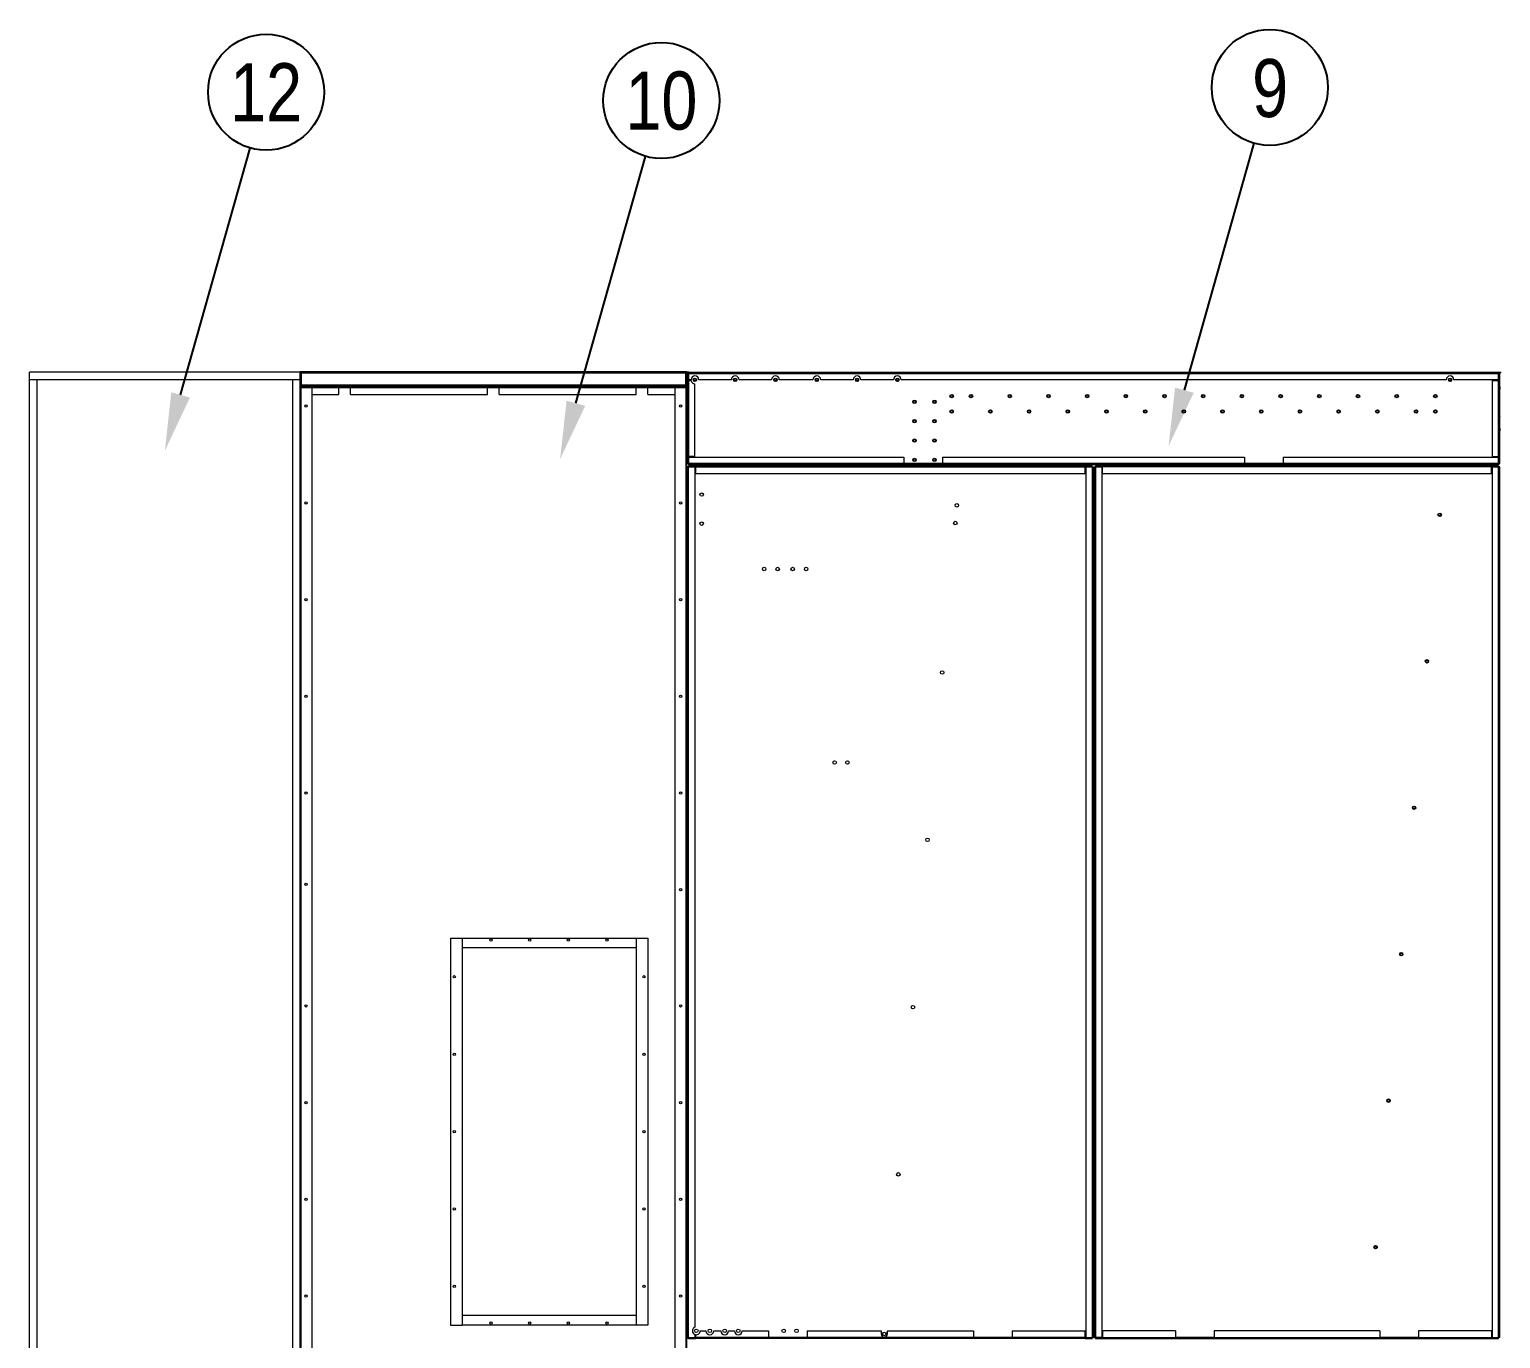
# Model space of a CAD drawing. Header units: millimetres. Extents: x -662982 to 31426, y -140792 to 22681.
# Drawn here: x 10912 to 14714, y 9989 to 13373 of the extents above; entities that cross this region are included whole.
import ezdxf
from ezdxf.enums import TextEntityAlignment as Align

# ---------------------------------------------------------------- set-up
doc = ezdxf.new("R2010")
doc.units = ezdxf.units.MM
doc.linetypes.add('HIDDEN', pattern=[0.375, 0.25, -0.125])
for name, color, linetype in [('냉각탑_dim', 1, 'Continuous'), ('냉각탑_text', 3, 'Continuous'), ('숨은선', 5, 'HIDDEN')]:
    doc.layers.add(name, color=color, linetype=linetype)
doc.styles.get("Standard").update_dxf_attribs({"font": 'arial.ttf'})

# ---------------------------------------------------------------- blocks, each defined once
blk = doc.blocks.new('A$C42073BE0')
for p, q in [((0, 998), (0, 0)), ((0, 998), (36, 998)), ((36, 998), (36, 0)), ((0, 0), (36, 0))]:
    blk.add_line(p, q)
at = {"layer": '숨은선', "ltscale": 4}
for p, q in [((1.6, 996.4), (34.4, 996.4)), ((1.6, 996.4), (1.6, 0)), ((34.4, 996.4), (34.4, 0)), ((1.6, 1.6), (34.4, 1.6))]:
    blk.add_line(p, q, dxfattribs=at)
blk = doc.blocks.new('1')
at = {"lineweight": 20}
for p, q in [((11612.3, 12487.4), (10912.3, 12487.4)), ((10912.3, 9487.4), (10912.3, 12487.4)), ((11612.3, 12467.4), (10912.3, 12467.4)), ((10932.3, 9507.4), (10932.3, 12467.4)), ((11592.3, 12467.4), (11592.3, 9507.4)), ((11612.3, 12449.4), (11612.3, 9549.4)), ((11612.3, 12449.4), (12610.3, 12449.4)), ((12610.3, 12449.4), (12610.3, 9549.4)), ((12000.3, 11024.4), (12000.3, 10024.4)), ((12000.3, 11024.4), (12510.3, 11024.4)), ((12030.3, 11024.4), (12030.3, 10024.4)), ((12480.3, 10999.4), (12030.3, 10999.4)), ((12480.3, 11024.4), (12480.3, 10024.4)), ((12510.3, 11024.4), (12510.3, 10024.4)), ((12480.3, 10049.4), (12030.3, 10049.4)), ((12000.3, 10024.4), (12030.3, 10024.4)), ((12480.3, 10024.4), (12030.3, 10024.4)), ((12510.3, 10024.4), (12480.3, 10024.4))]:
    blk.add_line(p, q, dxfattribs=at)
at = {"color": 0, "lineweight": 20}
for p, q in [((12612.3, 12487.4), (11612.3, 12487.4)), ((11612.3, 9487.4), (11612.3, 12487.4)), ((12615.9, 12487.4), (12612.3, 12487.4))]:
    blk.add_line(p, q, dxfattribs=at)
at = {"color": 7, "lineweight": 20, "ltscale": 0.001111}
for p, q in [((12614.3, 12483.9), (12612.3, 12483.9)), ((14712.3, 12483.9), (14710.3, 12483.9)), ((12615.8, 12467.4), (12615.8, 12465.4)), ((14712.3, 12448.5), (14714.3, 12448.5)), ((14712.3, 12445.4), (14714.3, 12445.4)), ((12612.3, 12250.9), (12614.3, 12250.9)), ((12615.8, 12269.4), (12615.8, 12267.4)), ((13161.8, 12247.4), (13161.8, 12245.4)), ((13173.3, 12247.4), (13173.3, 12245.4)), ((13176.8, 12245.4), (13176.8, 12247.4)), ((13178.8, 12245.4), (13178.8, 12247.4)), ((13180.3, 12247.4), (13180.3, 12245.4)), ((13276.3, 12247.4), (13276.3, 12245.4)), ((13278.3, 12245.4), (13278.3, 12247.4)), ((13280.3, 12245.4), (13280.3, 12247.4)), ((13325.3, 12245.4), (13325.3, 12247.4)), ((13327.3, 12245.4), (13327.3, 12247.4)), ((13329.3, 12247.4), (13329.3, 12245.4)), ((13331.3, 12247.4), (13331.3, 12245.4)), ((14557.3, 12247.4), (14557.3, 12245.4)), ((14559.3, 12245.4), (14559.3, 12247.4)), ((14710.3, 12250.9), (14712.3, 12250.9)), ((13662.3, 12241.4), (13664.3, 12241.4)), ((13662.3, 12214.9), (13664.3, 12214.9)), ((13662.3, 12211.4), (13664.3, 12211.4)), ((13664.3, 12193.4), (13662.3, 12193.4))]:
    blk.add_line(p, q, dxfattribs=at)
at = {"color": 7, "lineweight": 20, "ltscale": 0.010278}
for p, q in [((12612.3, 12483.9), (12612.3, 12465.4)), ((12614.3, 12465.4), (12614.3, 12483.9)), ((14708.8, 12465.4), (14708.8, 12483.9)), ((14710.3, 12483.9), (14710.3, 12465.4)), ((14712.3, 12465.4), (14712.3, 12483.9)), ((12612.3, 12269.4), (12612.3, 12250.9)), ((12614.3, 12250.9), (12614.3, 12269.4)), ((12633.9, 12245.4), (12615.4, 12245.4)), ((12615.4, 12243.8), (12633.9, 12243.8)), ((13659.2, 12245.4), (13640.7, 12245.4)), ((13640.7, 12243.8), (13659.2, 12243.8)), ((13685.9, 12245.4), (13667.4, 12245.4)), ((13667.4, 12243.8), (13685.9, 12243.8)), ((14709.2, 12245.4), (14690.7, 12245.4)), ((14690.7, 12243.8), (14709.2, 12243.8)), ((14708.8, 12250.9), (14708.8, 12269.4)), ((14710.3, 12269.4), (14710.3, 12250.9)), ((14712.3, 12250.9), (14712.3, 12269.4)), ((12615.4, 12242.3), (12633.9, 12242.3)), ((13640.7, 12242.3), (13659.2, 12242.3)), ((13667.4, 12242.3), (13685.9, 12242.3)), ((14690.7, 12242.3), (14709.2, 12242.3)), ((12633.9, 9991), (12615.4, 9991)), ((12615.4, 9989.4), (12633.9, 9989.4)), ((13659.2, 9991), (13640.7, 9991)), ((13640.7, 9989.4), (13659.2, 9989.4)), ((13685.9, 9991), (13667.4, 9991)), ((13667.4, 9989.4), (13685.9, 9989.4)), ((14709.2, 9991), (14690.7, 9991)), ((14690.7, 9989.4), (14709.2, 9989.4))]:
    blk.add_line(p, q, dxfattribs=at)
at = {"color": 7, "lineweight": 20, "ltscale": 0.000833333}
for p, q in [((12615.8, 12483.9), (12614.3, 12483.9)), ((14708.8, 12483.9), (14710.3, 12483.9)), ((12615.8, 12250.9), (12614.3, 12250.9)), ((12615.4, 12242.3), (12615.4, 12243.8)), ((13659.2, 12242.3), (13659.2, 12243.8)), ((13667.4, 12242.3), (13667.4, 12243.8)), ((14708.8, 12250.9), (14710.3, 12250.9)), ((14709.2, 12242.3), (14709.2, 12243.8)), ((12615.4, 9992.5), (12615.4, 9991)), ((13659.2, 9992.5), (13659.2, 9991)), ((13667.4, 9992.5), (13667.4, 9991)), ((14709.2, 9992.5), (14709.2, 9991))]:
    blk.add_line(p, q, dxfattribs=at)
at = {"color": 7, "lineweight": 20}
for p, q in [((12615.8, 12487.4), (14708.8, 12487.4)), ((12615.8, 12483.9), (14708.8, 12483.9)), ((14573.8, 12467.4), (13165.3, 12467.4)), ((14708.8, 12247.4), (12615.8, 12247.4)), ((12633.9, 12245.4), (13640.7, 12245.4)), ((14690.7, 12245.4), (13685.9, 12245.4)), ((12612.3, 9992.5), (12612.3, 12242.3)), ((12615.4, 9992.5), (12615.4, 12242.3)), ((12632.3, 12242.3), (12632.3, 10018.8)), ((12633.9, 12242.3), (13640.7, 12242.3)), ((12633.9, 12225.4), (13640.7, 12225.4)), ((13642.3, 12242.3), (13642.3, 9992.5)), ((13659.2, 12242.3), (13659.2, 9992.5)), ((13662.3, 12242.3), (13662.3, 9992.5)), ((13664.3, 12242.3), (13664.3, 9992.5)), ((13667.4, 12242.3), (13667.4, 9992.5)), ((13684.3, 9992.5), (13684.3, 12242.3)), ((14690.7, 12242.3), (13685.9, 12242.3)), ((13685.9, 12225.4), (14690.7, 12225.4)), ((14692.3, 12242.3), (14692.3, 9992.5)), ((14709.2, 9992.5), (14709.2, 12242.3)), ((14712.3, 9992.5), (14712.3, 12242.3)), ((13640.7, 9989.4), (12633.9, 9989.4)), ((13685.9, 9989.4), (14690.7, 9989.4))]:
    blk.add_line(p, q, dxfattribs=at)
at = {"color": 7, "lineweight": 20, "ltscale": 0.001944}
for p, q in [((12615.8, 12483.9), (12615.8, 12487.4)), ((14708.8, 12483.9), (14708.8, 12487.4)), ((12612.3, 12465.4), (12615.8, 12465.4)), ((14712.3, 12465.4), (14708.8, 12465.4)), ((12612.3, 12269.4), (12615.8, 12269.4)), ((12615.8, 12250.9), (12615.8, 12247.4)), ((14712.3, 12269.4), (14708.8, 12269.4)), ((14708.8, 12250.9), (14708.8, 12247.4))]:
    blk.add_line(p, q, dxfattribs=at)
at = {"color": 7, "lineweight": 20, "ltscale": 0.009167}
for p, q in [((12615.8, 12483.9), (12615.8, 12467.4)), ((14708.8, 12467.4), (14708.8, 12483.9)), ((14692.3, 12465.4), (14708.8, 12465.4)), ((12632.3, 12269.4), (12615.8, 12269.4)), ((12615.8, 12267.4), (12615.8, 12250.9)), ((13172.3, 12267.4), (13172.3, 12250.9)), ((13272.3, 12267.4), (13272.3, 12250.9)), ((14052.3, 12267.4), (14052.3, 12250.9)), ((14152.3, 12267.4), (14152.3, 12250.9)), ((14692.3, 12269.4), (14708.8, 12269.4)), ((14708.8, 12250.9), (14708.8, 12267.4))]:
    blk.add_line(p, q, dxfattribs=at)
at = {"color": 7, "lineweight": 20, "ltscale": 0.003944}
blk.add_line((14708.8, 12487.4), (14715.9, 12487.4), dxfattribs=at)
at = {"color": 7, "lineweight": 20, "ltscale": 0.003056}
blk.add_line((14708.8, 12484.3), (14714.3, 12484.3), dxfattribs=at)
at = {"color": 5, "lineweight": 20}
for p, q in [((11642.3, 12449.4), (11642.3, 9549.4)), ((11712.3, 12429.4), (11712.3, 12449.4)), ((11712.3, 12447.8), (11742.3, 12447.8)), ((11742.3, 12429.4), (11742.3, 12449.4)), ((12096.3, 12429.4), (12096.3, 12449.4)), ((12096.3, 12447.8), (12126.3, 12447.8)), ((12126.3, 12429.4), (12126.3, 12449.4)), ((12480.3, 12429.4), (12480.3, 12449.4)), ((12480.3, 12447.8), (12510.3, 12447.8)), ((12510.3, 12429.4), (12510.3, 12449.4)), ((12580.3, 12449.4), (12580.3, 9549.4)), ((11642.3, 12429.4), (11712.3, 12429.4)), ((11742.3, 12429.4), (12096.3, 12429.4)), ((12126.3, 12429.4), (12480.3, 12429.4)), ((12510.3, 12429.4), (12580.3, 12429.4))]:
    blk.add_line(p, q, dxfattribs=at)
at = {"color": 7, "lineweight": 20, "ltscale": 0.108889}
for p, q in [((12612.3, 12465.4), (12612.3, 12269.4)), ((12615.8, 12465.4), (12615.8, 12269.4)), ((14692.3, 12465.4), (14692.3, 12269.4)), ((14708.8, 12269.4), (14708.8, 12465.4)), ((14712.3, 12269.4), (14712.3, 12465.4))]:
    blk.add_line(p, q, dxfattribs=at)
at = {"color": 7, "lineweight": 20, "ltscale": 0.003611}
blk.add_line((12622.3, 12467.4), (12615.8, 12467.4), dxfattribs=at)
at = {"color": 7, "lineweight": 20, "ltscale": 0.003723}
blk.add_line((12615.8, 12465.4), (12622.5, 12465.4), dxfattribs=at)
at = {"color": 7, "lineweight": 20, "ltscale": 0.104444}
blk.add_line((12632.3, 12269.4), (12632.3, 12457.4), dxfattribs=at)
at = {"color": 7, "lineweight": 20, "ltscale": 0.046667}
for p, q in [((12726.3, 12467.4), (12642.3, 12467.4)), ((12830.3, 12467.4), (12746.3, 12467.4)), ((13041.3, 12467.4), (12957.3, 12467.4)), ((13145.3, 12467.4), (13061.3, 12467.4))]:
    blk.add_line(p, q, dxfattribs=at)
at = {"color": 7, "lineweight": 20, "ltscale": 0.048333}
blk.add_line((12937.3, 12467.4), (12850.3, 12467.4), dxfattribs=at)
at = {"color": 7, "lineweight": 20, "ltscale": 0.063889}
blk.add_line((14708.8, 12467.4), (14593.8, 12467.4), dxfattribs=at)
at = {"color": 7, "lineweight": 20, "ltscale": 0.001373}
for p, q in [((14712.3, 12373.2), (14714.3, 12374.7)), ((14714.3, 12341.4), (14712.3, 12340)), ((14714.3, 12337.6), (14712.3, 12336.1))]:
    blk.add_line(p, q, dxfattribs=at)
at = {"color": 7, "lineweight": 20, "ltscale": 0.000888889}
for p, q in [((12615.4, 12245.4), (12615.4, 12243.8)), ((13659.2, 12243.8), (13659.2, 12245.4)), ((13667.4, 12245.4), (13667.4, 12243.8)), ((14709.2, 12243.8), (14709.2, 12245.4)), ((13640.7, 12242.3), (13642.3, 12242.3)), ((12615.4, 9991), (12615.4, 9989.4)), ((12633.9, 9992.5), (12632.3, 9992.5)), ((13642.3, 9992.5), (13640.7, 9992.5)), ((13659.2, 9989.4), (13659.2, 9991)), ((13667.4, 9991), (13667.4, 9989.4)), ((13685.9, 9992.5), (13684.3, 9992.5)), ((14692.3, 9992.5), (14690.7, 9992.5)), ((14709.2, 9989.4), (14709.2, 9991))]:
    blk.add_line(p, q, dxfattribs=at)
at = {"color": 7, "lineweight": 20, "ltscale": 0.309167}
for p, q in [((12615.8, 12267.4), (13172.3, 12267.4)), ((13172.3, 12250.9), (12615.8, 12250.9)), ((14152.3, 12267.4), (14708.8, 12267.4)), ((14708.8, 12250.9), (14152.3, 12250.9))]:
    blk.add_line(p, q, dxfattribs=at)
at = {"color": 7, "lineweight": 20, "ltscale": 0.001722}
for p, q in [((12633.9, 12242.3), (12633.9, 12245.4)), ((13640.7, 12242.3), (13640.7, 12245.4)), ((13685.9, 12245.4), (13685.9, 12242.3)), ((14690.7, 12245.4), (14690.7, 12242.3)), ((12615.4, 12242.3), (12612.3, 12242.3)), ((13659.2, 12242.3), (13662.3, 12242.3)), ((13664.3, 12242.3), (13667.4, 12242.3)), ((14712.3, 12242.3), (14709.2, 12242.3)), ((12615.4, 9992.5), (12612.3, 9992.5)), ((12633.9, 9992.5), (12633.9, 9989.4)), ((13640.7, 9992.5), (13640.7, 9989.4)), ((13659.2, 9992.5), (13662.3, 9992.5)), ((13664.3, 9992.5), (13667.4, 9992.5)), ((13685.9, 9989.4), (13685.9, 9992.5)), ((14690.7, 9989.4), (14690.7, 9992.5)), ((14712.3, 9992.5), (14709.2, 9992.5))]:
    blk.add_line(p, q, dxfattribs=at)
at = {"color": 7, "lineweight": 20, "ltscale": 0.055556}
for p, q in [((13272.3, 12250.9), (13172.3, 12250.9)), ((13272.3, 12250.9), (13172.3, 12250.9)), ((14152.3, 12250.9), (14052.3, 12250.9)), ((14152.3, 12250.9), (14052.3, 12250.9)), ((12922.3, 9992.5), (12822.3, 9992.5)), ((13452.3, 9992.5), (13352.3, 9992.5)), ((13452.3, 9992.5), (13352.3, 9992.5)), ((13874.3, 9992.5), (13974.3, 9992.5)), ((13974.3, 9992.5), (13874.3, 9992.5)), ((14502.3, 9992.5), (14402.3, 9992.5))]:
    blk.add_line(p, q, dxfattribs=at)
at = {"color": 7, "lineweight": 20, "ltscale": 0.433333}
for p, q in [((13272.3, 12267.4), (14052.3, 12267.4)), ((14052.3, 12250.9), (13272.3, 12250.9))]:
    blk.add_line(p, q, dxfattribs=at)
at = {"color": 7, "lineweight": 20, "ltscale": 0.009389}
for p, q in [((12632.3, 12242.3), (12615.4, 12242.3)), ((12633.9, 12242.3), (12633.9, 12225.4)), ((13640.7, 12225.4), (13640.7, 12242.3)), ((13659.2, 12242.3), (13642.3, 12242.3)), ((13684.3, 12242.3), (13667.4, 12242.3)), ((13685.9, 12225.4), (13685.9, 12242.3)), ((14690.7, 12225.4), (14690.7, 12242.3)), ((14692.3, 12242.3), (14709.2, 12242.3)), ((12822.3, 10009.4), (12822.3, 9992.5)), ((12922.3, 10009.4), (12922.3, 9992.5)), ((13352.3, 10009.4), (13352.3, 9992.5)), ((13452.3, 10009.4), (13452.3, 9992.5)), ((13640.7, 9992.5), (13640.7, 10009.4)), ((13685.9, 10009.4), (13685.9, 9992.5)), ((13874.3, 10009.4), (13874.3, 9992.5)), ((13974.3, 10009.4), (13974.3, 9992.5)), ((14402.3, 10009.4), (14402.3, 9992.5)), ((14502.3, 10009.4), (14502.3, 9992.5)), ((14690.7, 10009.4), (14690.7, 9992.5)), ((12615.4, 9992.5), (12632.3, 9992.5)), ((13642.3, 9992.5), (13659.2, 9992.5)), ((13684.3, 9992.5), (13667.4, 9992.5)), ((14692.3, 9992.5), (14709.2, 9992.5))]:
    blk.add_line(p, q, dxfattribs=at)
at = {"color": 7, "lineweight": 20, "ltscale": 0.000888888}
for p, q in [((12632.3, 12242.3), (12633.9, 12242.3)), ((12633.9, 9992.5), (12632.3, 9992.5))]:
    blk.add_line(p, q, dxfattribs=at)
at = {"color": 7, "lineweight": 20, "ltscale": 0.011818}
blk.add_line((12612.3, 10016.2), (12610.4, 9995), dxfattribs=at)
at = {"color": 7, "lineweight": 20, "ltscale": 0.004182}
blk.add_line((12632.3, 10000), (12632.3, 9992.5), dxfattribs=at)
at = {"color": 7, "lineweight": 20, "ltscale": 0.003933}
blk.add_line((12633.9, 9999.6), (12633.9, 9992.5), dxfattribs=at)
at = {"color": 7, "lineweight": 20, "ltscale": 0.008333}
for p, q in [((12645.8, 10009.4), (12660.8, 10009.4)), ((12719.2, 10009.4), (12734.2, 10009.4))]:
    blk.add_line(p, q, dxfattribs=at)
at = {"color": 7, "lineweight": 20, "ltscale": 0.010222}
blk.add_line((12680.8, 10009.4), (12699.2, 10009.4), dxfattribs=at)
at = {"color": 7, "lineweight": 20, "ltscale": 0.037841}
blk.add_line((12754.2, 10009.4), (12822.3, 10009.4), dxfattribs=at)
at = {"color": 7, "lineweight": 20, "ltscale": 0.106316}
blk.add_line((12922.3, 10009.4), (13113.7, 10009.4), dxfattribs=at)
at = {"color": 7, "lineweight": 20, "ltscale": 0.004483}
for p, q in [((13113.7, 10009.4), (13113.7, 10001.3)), ((13129.7, 10001.3), (13129.7, 10009.4))]:
    blk.add_line(p, q, dxfattribs=at)
at = {"color": 7, "lineweight": 20, "ltscale": 0.123684}
blk.add_line((13129.7, 10009.4), (13352.3, 10009.4), dxfattribs=at)
at = {"color": 7, "lineweight": 20, "ltscale": 0.104667}
for p, q in [((13452.3, 10009.4), (13640.7, 10009.4)), ((13874.3, 10009.4), (13685.9, 10009.4)), ((14690.7, 10009.4), (14502.3, 10009.4)), ((12822.3, 9992.5), (12633.9, 9992.5)), ((13640.7, 9992.5), (13452.3, 9992.5)), ((13685.9, 9992.5), (13874.3, 9992.5)), ((14502.3, 9992.5), (14690.7, 9992.5))]:
    blk.add_line(p, q, dxfattribs=at)
at = {"color": 7, "lineweight": 20, "ltscale": 0.237778}
for p, q in [((14402.3, 10009.4), (13974.3, 10009.4)), ((13974.3, 9992.5), (14402.3, 9992.5))]:
    blk.add_line(p, q, dxfattribs=at)
at = {"color": 7, "lineweight": 20, "ltscale": 0.001034}
blk.add_line((12610.4, 9995), (12612.3, 9994.8), dxfattribs=at)
at = {"color": 7, "lineweight": 20, "ltscale": 0.238889}
blk.add_line((13352.3, 9992.5), (12922.3, 9992.5), dxfattribs=at)
at = {"color": 7, "lineweight": 20}
for centre, radius in [((12632.3, 12467.4), 4.5), ((12736.3, 12467.4), 4.5), ((12840.3, 12467.4), 4.5), ((12947.3, 12467.4), 4.5), ((13051.3, 12467.4), 4.5), ((13155.3, 12467.4), 4.5), ((14583.8, 12467.4), 4.5), ((12632.3, 12467.4), 3), ((12736.3, 12467.4), 3), ((12840.3, 12467.4), 3), ((12947.3, 12467.4), 3), ((13051.3, 12467.4), 3), ((13155.3, 12467.4), 3), ((14583.8, 12467.4), 3), ((13199.8, 12410.4), 4.5), ((13199.8, 12410.4), 3), ((13251.3, 12410.4), 4.5), ((13251.3, 12410.4), 3), ((13295.8, 12425.4), 4.5), ((13295.8, 12425.4), 3), ((13345.8, 12425.4), 4.5), ((13345.8, 12425.4), 3), ((13445.8, 12425.4), 4.5), ((13445.8, 12425.4), 3), ((13545.8, 12425.4), 4.5), ((13545.8, 12425.4), 3), ((13645.8, 12425.4), 4.5), ((13645.8, 12425.4), 3), ((13745.8, 12425.4), 4.5), ((13745.8, 12425.4), 3), ((13845.8, 12425.4), 4.5), ((13845.8, 12425.4), 3), ((13945.8, 12425.4), 4.5), ((13945.8, 12425.4), 3), ((14045.8, 12425.4), 4.5), ((14045.8, 12425.4), 3), ((14145.8, 12425.4), 4.5), ((14145.8, 12425.4), 3), ((14245.8, 12425.4), 4.5), ((14245.8, 12425.4), 3), ((14345.8, 12425.4), 4.5), ((14345.8, 12425.4), 3), ((14445.8, 12425.4), 4.5), ((14445.8, 12425.4), 3), ((14545.8, 12425.4), 4.5), ((14545.8, 12425.4), 3), ((13199.8, 12360.4), 4.5), ((13199.8, 12360.4), 3), ((13251.3, 12360.4), 4.5), ((13251.3, 12360.4), 3), ((13295.8, 12385.4), 4.5), ((13295.8, 12385.4), 3), ((13395.8, 12385.4), 4.5), ((13395.8, 12385.4), 3), ((13495.8, 12385.4), 4.5), ((13495.8, 12385.4), 3), ((13595.8, 12385.4), 4.5), ((13595.8, 12385.4), 3), ((13695.8, 12385.4), 4.5), ((13695.8, 12385.4), 3), ((13795.8, 12385.4), 4.5), ((13795.8, 12385.4), 3), ((13895.8, 12385.4), 4.5), ((13895.8, 12385.4), 3), ((13995.8, 12385.4), 4.5), ((13995.8, 12385.4), 3), ((14095.8, 12385.4), 4.5), ((14095.8, 12385.4), 3), ((14195.8, 12385.4), 4.5), ((14195.8, 12385.4), 3), ((14295.8, 12385.4), 4.5), ((14295.8, 12385.4), 3), ((14395.8, 12385.4), 4.5), ((14395.8, 12385.4), 3), ((14495.8, 12385.4), 4.5), ((14495.8, 12385.4), 3), ((14545.8, 12385.4), 4.5), ((14545.8, 12385.4), 3), ((13199.8, 12310.4), 4.5), ((13199.8, 12310.4), 3), ((13251.3, 12310.4), 4.5), ((13251.3, 12310.4), 3), ((13199.8, 12260.4), 4.5), ((13199.8, 12260.4), 3), ((13251.3, 12260.4), 4.5), ((13251.3, 12260.4), 3), ((12649.8, 12170.8), 4.5), ((13309, 12143.2), 4.5), ((12649.8, 12095.8), 4.5), ((13305, 12097.3), 4.5), ((14557, 12118.5), 4.5), ((14557, 12118.5), 3), ((12811.2, 11978.4), 4.5), ((12846.2, 11978.4), 4.5), ((12884.6, 11978.4), 4.5), ((12919.6, 11978.4), 4.5), ((13271.2, 11710.8), 4.5), ((14523.9, 11739.9), 4.5), ((14523.9, 11739.9), 3), ((12993.3, 11478.4), 4.5), ((13026.3, 11478.4), 4.5), ((14490.8, 11361.4), 4.5), ((14490.8, 11361.4), 3), ((13233.4, 11278.5), 4.5), ((14457.6, 10982.8), 4.5), ((14457.6, 10982.8), 3), ((13195.6, 10846.1), 4.5), ((14424.5, 10604.3), 4.5), ((14424.5, 10604.3), 3), ((13157.7, 10413.8), 4.5), ((14391.4, 10225.7), 4.5), ((14391.4, 10225.7), 3), ((12635.8, 10009.4), 4.5), ((12670.8, 10009.4), 4.5), ((12709.2, 10009.4), 4.5), ((12744.2, 10009.4), 4.5), ((12861.6, 10009.4), 4.5), ((12894.8, 10009.4), 4.5), ((13121.7, 10001.3), 4.5)]:
    blk.add_circle(centre, radius, dxfattribs=at)
at = {"lineweight": 20}
for centre in [(11627.3, 12399.4), (12595.3, 12399.4), (11627.3, 12149.4), (12595.3, 12149.4), (11627.3, 11899.4), (12595.3, 11899.4), (11627.3, 11649.4), (12595.3, 11649.4), (11627.3, 11399.4), (12595.3, 11399.4), (11627.3, 11163.4), (12595.3, 11149.4), (12105.3, 11019.4), (12205.3, 11019.4), (12305.3, 11019.4), (12405.3, 11019.4), (12010.3, 10924.4), (12500.3, 10924.4), (11627.3, 10849.4), (12595.3, 10849.4), (12010.3, 10724.4), (12500.3, 10724.4), (11627.3, 10599.4), (12595.3, 10599.4), (12010.3, 10524.4), (12500.3, 10524.4), (11627.3, 10349.4), (12595.3, 10349.4), (12010.3, 10324.4), (12500.3, 10324.4), (12010.3, 10124.4), (12500.3, 10124.4), (11627.3, 10099.4), (12595.3, 10099.4), (12105.3, 10029.4), (12205.3, 10029.4), (12305.3, 10029.4), (12405.3, 10029.4)]:
    blk.add_circle(centre, 3, dxfattribs=at)
at = {"color": 7, "lineweight": 20}
for centre, radius, start, end in [((12615.9, 12483.8), 3.6, 91.5918, 178.4088), ((12615.9, 12483.8), 1.6, 93.5833, 176.4167), ((12615.9, 12483.8), 3.6, 90, 90.2418), ((12632.3, 12467.4), 10, 0, 180), ((12736.3, 12467.4), 10, 0, 180), ((12840.3, 12467.4), 10, 0, 180), ((12947.3, 12467.4), 10, 0, 180), ((13051.3, 12467.4), 10, 0, 180), ((13155.3, 12467.4), 10, 0, 180), ((13171.7, 12483.8), 3.6, 89.7582, 90), ((13180.8, 12483.9), 3.5, 90, 90.2449), ((14583.8, 12467.4), 10, 0, 180), ((12632.3, 12467.4), 10, 191.5372, 270), ((12635.8, 10009.4), 10, 110.4057, 249.5943), ((12635.8, 10009.4), 10, 259.1251, 0), ((12670.8, 10009.4), 10, 180, 0), ((12709.2, 10009.4), 10, 180, 0), ((12744.2, 10009.4), 10, 180, 0), ((13121.7, 10001.3), 8, 180, 0), ((12615.8, 9992.9), 3.5, 175, 263.6565), ((12615.8, 9992.9), 1.5, 195.4662, 255.061)]:
    blk.add_arc(centre, radius, start, end, dxfattribs=at)
at = {"layer": '냉각탑_dim', "lineweight": -3}
for points in [[(11327.1, 12421.6), (11262.3, 12284), (11279, 12435.2)], [(13921.2, 12433.8), (13856.4, 12296.3), (13873.1, 12447.4)], [(12348.6, 12400), (12283.8, 12262.5), (12300.5, 12413.6)]]:
    blk.add_solid(points, dxfattribs=at)
at = {"layer": '숨은선', "lineweight": 20, "ltscale": 4}
for p, q in [((11613.9, 12449.4), (11613.9, 9551)), ((11613.9, 12447.8), (12096.3, 12447.8)), ((12126.3, 12447.8), (12480.3, 12447.8)), ((12510.3, 12447.8), (12610.3, 12447.8)), ((12608.7, 12449.4), (12608.7, 9551))]:
    blk.add_line(p, q, dxfattribs=at)
at = {"color": 2, "lineweight": 20, "rotation": 270}
blk.add_blockref('A$C42073BE0', (11612.3, 12487.4), dxfattribs=at)

msp = doc.modelspace()

# ---------------------------------------------------------------- linework, layer by layer
at = {"layer": '냉각탑_dim', "linetype": 'ByBlock', "lineweight": -3, "elevation": 0}
for points in [[(11303, 12428.4), (11483.1, 13066.5)], [(12324.5, 12406.8), (12504.6, 13044.9)], [(13897.1, 12440.6), (14077.2, 13078.7)]]:
    msp.add_lwpolyline(points, dxfattribs=at)
at = {"layer": '냉각탑_dim', "linetype": 'ByBlock', "lineweight": -3}
for centre in [(11523.9, 13210.8), (14117.9, 13223.1), (12545.4, 13189.3)]:
    msp.add_circle(centre, 150, dxfattribs=at)

# ---------------------------------------------------------------- block references
msp.add_blockref('1', (0, 0))

# ---------------------------------------------------------------- texts
at = {"layer": '냉각탑_text', "width": 0.8}
for s, p in [('12', (11523.9, 13210.8)), ('9', (14118.7, 13221.5)), ('10', (12545.4, 13189.3))]:
    msp.add_text(s, height=150, dxfattribs=at).set_placement(p, align=Align.MIDDLE_CENTER)

doc.saveas('drawing.dxf')
